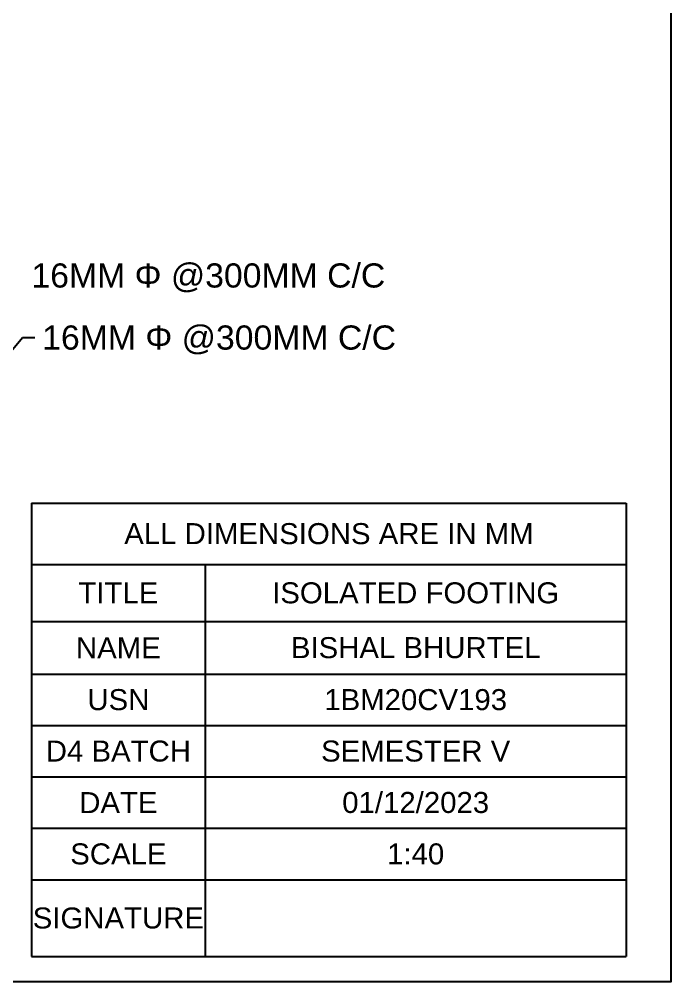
# Model space of a CAD drawing. Header units: inches. Extents: x 448145 to 618619, y -64863 to 148507.
# Drawn here: x 484255 to 487355, y 137958 to 142539 of the extents above; entities that cross this region are included whole.
import ezdxf
from ezdxf import colors
from ezdxf.entities.mleader import LeaderData, LeaderLine
from ezdxf.math import Vec2, Vec3

# ---------------------------------------------------------------- set-up
doc = ezdxf.new("R2010")
doc.units = ezdxf.units.IN
doc.header["$MEASUREMENT"] = 0
doc.layers.add('HATC', color=250, linetype='Continuous')
doc.styles.add('Annotative', font='Arial.ttf', dxfattribs={"height": 75})
doc.styles.add('PDF Arial', font='Arial.ttf')
doc.styles.get("Standard").update_dxf_attribs({"font": 'Arial.ttf', "height": 75})

# ---------------------------------------------------------------- blocks, each defined once
blk = doc.blocks.new('*T366')
at = {"layer": 'HATC', "color": 0, "linetype": 'ByBlock', "lineweight": -2}
for p, q in [((0, 0), (2829.4, 0)), ((0, 0), (0, -2157.8)), ((2829.4, 0), (2829.4, -2157.8)), ((0, -291.5), (2829.4, -291.5)), ((825.6, -291.5), (825.6, -2157.8)), ((0, -563.4), (2829.4, -563.4)), ((0, -813.4), (2829.4, -813.4)), ((0, -1058.2), (2829.4, -1058.2)), ((0, -1302.9), (2829.4, -1302.9)), ((0, -1547.7), (2829.4, -1547.7)), ((0, -1792.5), (2829.4, -1792.5)), ((0, -2157.8), (2829.4, -2157.8))]:
    blk.add_line(p, q, dxfattribs=at)
at = {"layer": 'HATC', "color": 0, "char_height": 100, "attachment_point": 5}
for s, insert, width in [('{\\fArial|b0|i0|c0|p0;\\C256;ALL DIMENSIONS ARE IN MM}', (1414.7, -145.7), 2829.314), ('TITLE', (412.8, -427.5), 825.527), ('ISOLATED FOOTING', (1827.5, -427.5), 2003.667), ('NAME', (412.8, -688.4), 825.527), ('BISHAL BHURTEL', (1827.5, -688.4), 2003.667), ('1BM20CV193', (1827.5, -935.8), 2003.667), ('SEMESTER V', (1827.5, -1180.6), 2003.667), ('01/12/2023', (1827.5, -1425.3), 2003.667), ('1:40', (1827.5, -1670.1), 2003.667)]:
    blk.add_mtext(s, dxfattribs=dict(at, insert=insert, width=width))
at = {"layer": 'HATC', "color": 0, "char_height": 100, "width": 825.527, "attachment_point": 5, "style": 'Annotative'}
for s, insert in [('USN', (412.8, -935.8)), ('D4 BATCH', (412.8, -1180.6)), ('DATE', (412.8, -1425.3)), ('SCALE', (412.8, -1670.1)), ('SIGNATURE', (412.8, -1975.2))]:
    blk.add_mtext(s, dxfattribs=dict(at, insert=insert))

msp = doc.modelspace()

# ---------------------------------------------------------------- linework, layer by layer
at = {"color": 7, "lineweight": 25}
msp.add_lwpolyline([(480401.472, 147584.92), (487354.903, 147584.92), (487354.903, 137957.654), (480401.472, 137957.654)], close=True, dxfattribs=at)

# ---------------------------------------------------------------- block references
msp.add_blockref('*T366', (484313.728, 140235.613))

# ---------------------------------------------------------------- texts
at = {"color": 5, "char_height": 115.00894, "attachment_point": 7, "style": 'PDF Arial'}
for insert in [(484312.698, 141238.816), (484363.954, 140943.348)]:
    msp.add_mtext('16MM Φ @300MM C/C', dxfattribs=dict(at, insert=insert))

# ---------------------------------------------------------------- leaders
ml = msp.add_multileader_mtext('Standard')
ml.set_content('', color=256)
ml.set_leader_properties()
ml.build(insert=Vec2(0, 0))
ml.multileader.update_dxf_attribs({"dogleg_length": 50, "arrow_head_size": 4.6})
ctx = ml.context
ctx.base_point, ctx.char_height, ctx.arrow_head_size, ctx.landing_gap_size, ctx.plane_origin = Vec3(484328.472, 141024.292), 4.6, 4.6, 2.3, Vec3(483470.845, 140070.089)
notes = []
notes.append((ctx, [(0, (1, 1, 0), (484270.971, 141024.292), (1, 0), 57.502, [(0, [(483470.845, 140070.089)], 0, [])])]))
ctx.mtext.insert, ctx.mtext.flow_direction = Vec3(484330.772, 141026.592), 5
for ctx, leaders in notes:
    for number, flags, end, landing, length, lines in leaders:
        leader = LeaderData()
        leader.index, (leader.has_last_leader_line, leader.has_dogleg_vector, leader.attachment_direction) = number, flags
        leader.last_leader_point, leader.dogleg_vector, leader.dogleg_length = Vec3(end), Vec3(landing), length
        for number, points, colour, breaks in lines:
            line = LeaderLine()
            line.index, line.vertices, line.color, line.breaks = number, Vec3.list(points), colors.encode_raw_color(colour), breaks
            leader.lines.append(line)
        ctx.leaders.append(leader)

doc.saveas('drawing.dxf')
